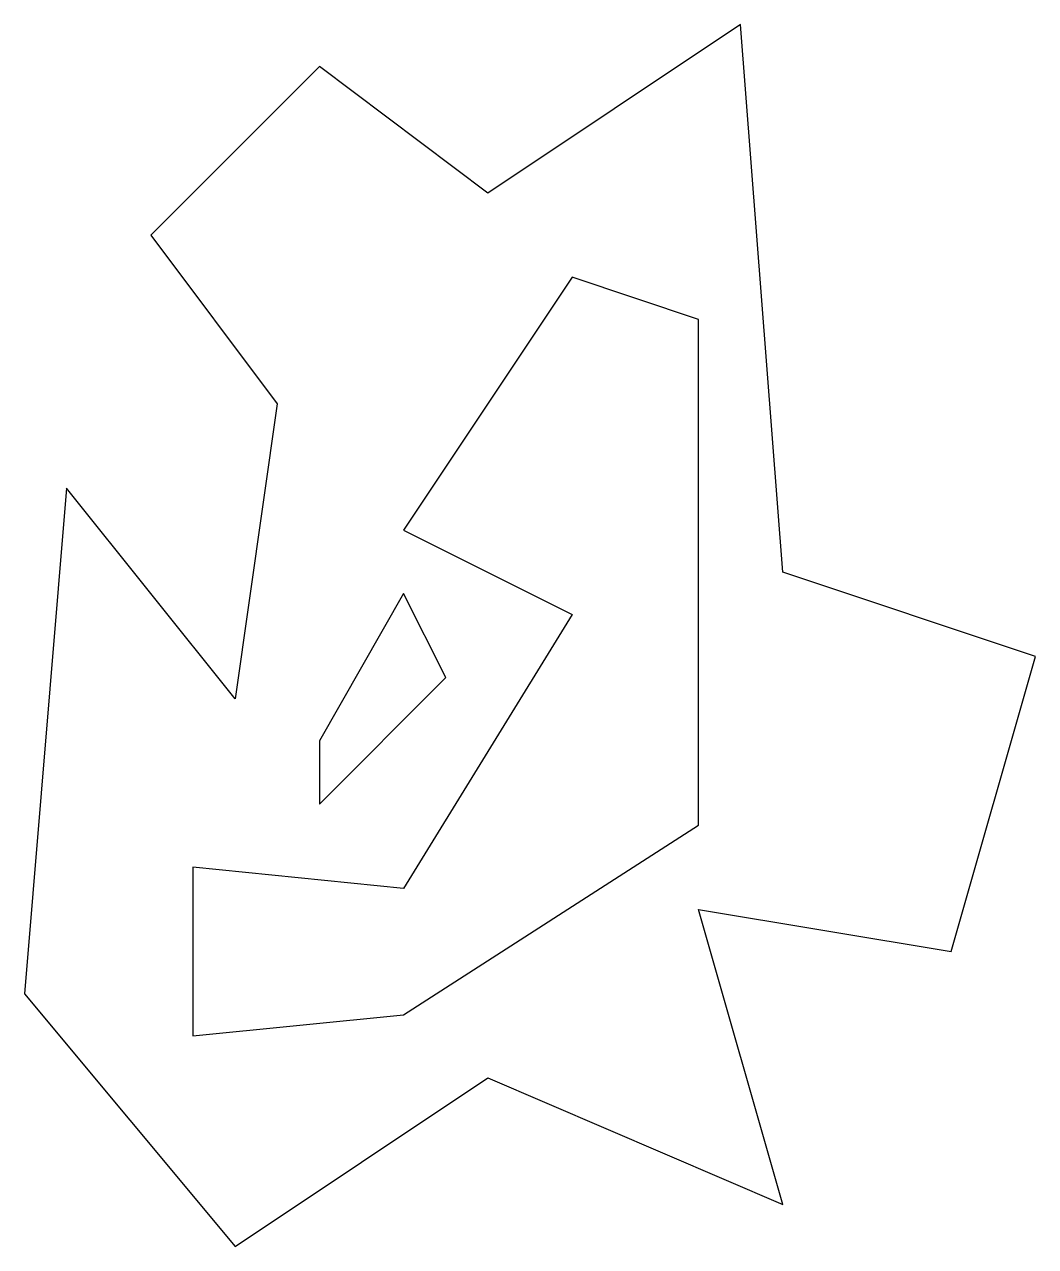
# Model space of a CAD drawing. Extents: x 1 to 25, y 1 to 30.
import ezdxf

# ---------------------------------------------------------------- set-up
doc = ezdxf.new("R2010")
doc.units = 0
doc.layers.get('0').update_dxf_attribs({"color": 250, "linetype": 'CONTINUOUS'})

msp = doc.modelspace()

# ---------------------------------------------------------------- linework, layer by layer
for points in [[(6, 1), (12, 5), (19, 2), (17, 9), (23, 8), (25, 15), (19, 17), (18, 30), (12, 26), (8, 29), (4, 25), (7, 21), (6, 14), (2, 19), (1, 7)], [(14, 16), (10, 9.5), (5, 10), (5, 6), (10, 6.5), (17, 11), (17, 23), (14, 24), (10, 18)], [(8, 11.5), (11, 14.5), (10, 16.5), (8, 13)]]:
    msp.add_lwpolyline(points, close=True)

doc.saveas('drawing.dxf')
